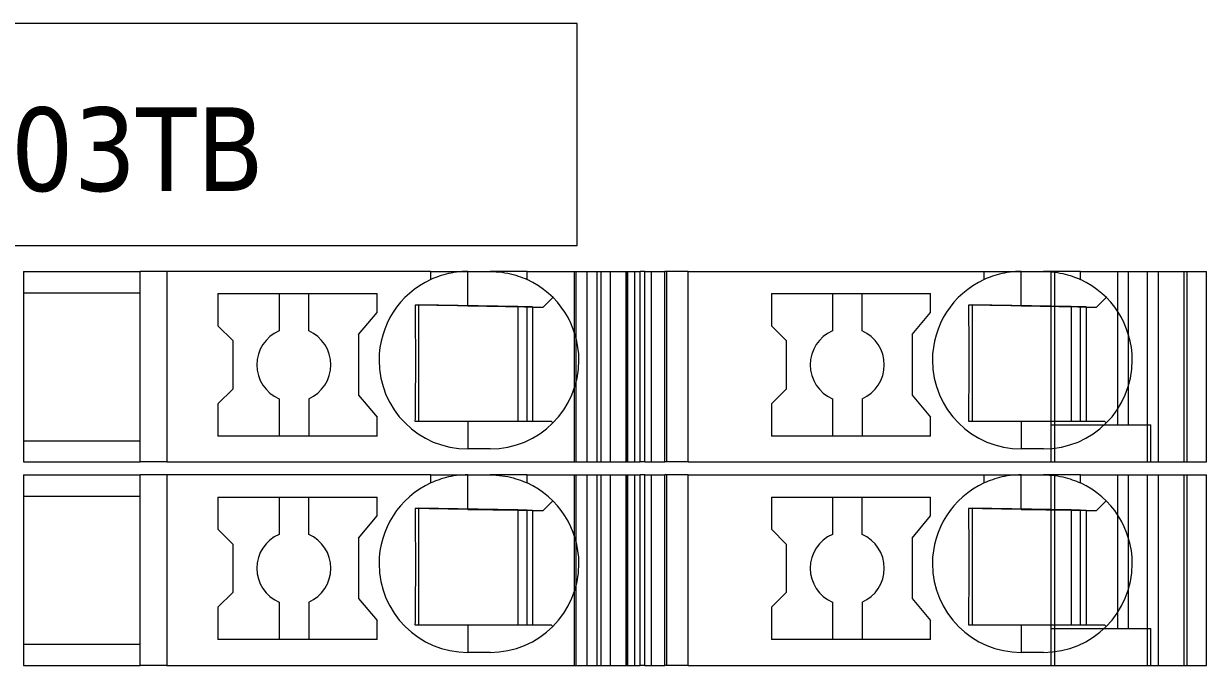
# Model space of a CAD drawing. Header units: millimetres. Extents: x 0 to 1680, y 0 to 1188.
# Drawn here: x 910.05 to 942, y 411.85 to 429.2 of the extents above; entities that cross this region are included whole.
import ezdxf
from ezdxf.enums import TextEntityAlignment as Align

# ---------------------------------------------------------------- set-up
doc = ezdxf.new("R2010")
doc.units = ezdxf.units.MM
for name, color, linetype, lineweight in [('EPLAN100', 7, 'Continuous', 13), ('EPLAN108', 5, 'Continuous', 9), ('MAIN-1', 7, 'Continuous', 5), ('MAIN-2', 7, 'Continuous', 5)]:
    doc.layers.add(name, color=color, linetype=linetype, lineweight=lineweight)
doc.styles.add('Tahoma', font='')
doc.styles.get('Tahoma').set_extended_font_data('Tahoma')

msp = doc.modelspace()

# ---------------------------------------------------------------- linework, layer by layer
at = {"layer": 'EPLAN100', "lineweight": 0, "ltscale": 6}
msp.add_lwpolyline([(887, 423.2), (925, 423.2), (925, 429.2), (887, 429.2)], close=True, dxfattribs=at)
at = {"layer": 'MAIN-1'}
for p, q in [((910.05, 422.5), (913.2, 422.5)), ((910.05, 422.5), (910.05, 417.35)), ((913.919, 422.5), (913.2, 422.5)), ((913.2, 417.35), (913.2, 422.5)), ((921.05, 422.5), (913.919, 422.5)), ((913.919, 422.5), (913.919, 417.35)), ((921.05, 422.5), (922.05, 422.5)), ((921.05, 422.282), (921.05, 422.5)), ((921.333, 422.39), (921.272, 422.37)), ((921.397, 422.409), (921.333, 422.39)), ((921.463, 422.427), (921.397, 422.409)), ((921.531, 422.443), (921.463, 422.427)), ((921.601, 422.458), (921.531, 422.443)), ((921.673, 422.47), (921.601, 422.458)), ((921.746, 422.481), (921.673, 422.47)), ((921.821, 422.489), (921.746, 422.481)), ((921.897, 422.495), (921.821, 422.489)), ((921.973, 422.499), (921.897, 422.495)), ((922.05, 422.5), (921.973, 422.499)), ((922.05, 421.568), (922.05, 422.5)), ((922.05, 422.5), (922.65, 422.5)), ((922.65, 422.5), (922.732, 422.499)), ((923.65, 422.5), (922.65, 422.5)), ((922.732, 422.499), (922.814, 422.494)), ((922.814, 422.494), (922.896, 422.487)), ((922.896, 422.487), (922.975, 422.478)), ((922.975, 422.478), (923.053, 422.466)), ((923.053, 422.466), (923.13, 422.452)), ((923.13, 422.452), (923.204, 422.435)), ((923.204, 422.435), (923.275, 422.417)), ((923.275, 422.417), (923.345, 422.397)), ((923.345, 422.397), (923.411, 422.376)), ((923.65, 422.5), (926.704, 422.5)), ((923.65, 422.282), (923.65, 422.5)), ((926.832, 422.5), (926.704, 422.5)), ((926.704, 417.35), (926.704, 422.5)), ((926.832, 422.5), (927.367, 422.5)), ((926.832, 417.35), (926.832, 422.5)), ((928, 422.5), (927.367, 422.5)), ((927.367, 417.35), (927.367, 422.5)), ((928, 422.5), (936, 422.5)), ((928, 417.35), (928, 422.5)), ((936, 422.5), (937, 422.5)), ((936, 422.282), (936, 422.5)), ((936.283, 422.39), (936.222, 422.37)), ((936.347, 422.409), (936.283, 422.39)), ((936.413, 422.427), (936.347, 422.409)), ((936.481, 422.443), (936.413, 422.427)), ((936.551, 422.458), (936.481, 422.443)), ((936.622, 422.47), (936.551, 422.458)), ((936.696, 422.481), (936.622, 422.47)), ((936.771, 422.489), (936.696, 422.481)), ((936.847, 422.495), (936.771, 422.489)), ((936.923, 422.499), (936.847, 422.495)), ((937, 422.5), (936.923, 422.499)), ((937, 421.568), (937, 422.5)), ((937, 422.5), (937.6, 422.5)), ((937.6, 422.5), (937.677, 422.499)), ((938.6, 422.5), (937.6, 422.5)), ((937.677, 422.499), (937.753, 422.495)), ((937.753, 422.495), (937.829, 422.489)), ((937.829, 422.489), (937.904, 422.481)), ((937.904, 422.481), (937.978, 422.47)), ((937.978, 422.47), (938.049, 422.458)), ((938.049, 422.458), (938.119, 422.443)), ((938.119, 422.443), (938.187, 422.427)), ((938.187, 422.427), (938.253, 422.409)), ((938.253, 422.409), (938.317, 422.39)), ((938.317, 422.39), (938.378, 422.37)), ((938.6, 422.5), (942, 422.5)), ((938.6, 422.282), (938.6, 422.5)), ((942, 417.35), (942, 422.5)), ((921.102, 422.305), (921.05, 422.282)), ((921.156, 422.327), (921.102, 422.305)), ((921.213, 422.349), (921.156, 422.327)), ((921.272, 422.37), (921.213, 422.349)), ((923.411, 422.376), (923.475, 422.354)), ((923.475, 422.354), (923.536, 422.331)), ((923.536, 422.331), (923.594, 422.306)), ((923.594, 422.306), (923.65, 422.282)), ((936.052, 422.305), (936, 422.282)), ((936.106, 422.327), (936.052, 422.305)), ((936.163, 422.349), (936.106, 422.327)), ((936.222, 422.37), (936.163, 422.349)), ((938.378, 422.37), (938.437, 422.349)), ((938.437, 422.349), (938.494, 422.327)), ((938.494, 422.327), (938.548, 422.305)), ((938.548, 422.305), (938.6, 422.282)), ((910.05, 421.925), (913.2, 421.925)), ((915.3, 421.9), (915.3, 421.029)), ((915.3, 421.9), (919.6, 421.9)), ((916.95, 421.9), (916.95, 420.892)), ((917.75, 420.892), (917.75, 421.9)), ((919.6, 421.389), (919.6, 421.9)), ((924.083, 421.533), (924.347, 421.797)), ((930.25, 421.9), (930.25, 421.029)), ((930.25, 421.9), (934.55, 421.9)), ((931.9, 421.9), (931.9, 420.892)), ((932.7, 420.892), (932.7, 421.9)), ((934.55, 421.389), (934.55, 421.9)), ((939.033, 421.533), (939.297, 421.797)), ((920.624, 421.592), (920.625, 421.522)), ((920.685, 421.591), (920.624, 421.592)), ((920.625, 421.522), (920.625, 421.45)), ((920.625, 421.45), (920.626, 421.377)), ((920.746, 421.59), (920.685, 421.591)), ((920.721, 421.591), (920.721, 418.45)), ((920.809, 421.589), (920.746, 421.59)), ((920.873, 421.588), (920.809, 421.589)), ((920.937, 421.587), (920.873, 421.588)), ((921.003, 421.586), (920.937, 421.587)), ((921.071, 421.585), (921.003, 421.586)), ((921.14, 421.584), (921.071, 421.585)), ((921.21, 421.582), (921.14, 421.584)), ((921.283, 421.581), (921.21, 421.582)), ((921.358, 421.58), (921.283, 421.581)), ((921.435, 421.579), (921.358, 421.58)), ((921.514, 421.577), (921.435, 421.579)), ((921.597, 421.576), (921.514, 421.577)), ((921.682, 421.575), (921.597, 421.576)), ((921.771, 421.573), (921.682, 421.575)), ((921.862, 421.571), (921.771, 421.573)), ((921.955, 421.57), (921.862, 421.571)), ((922.05, 421.568), (921.955, 421.57)), ((922.05, 421.568), (924.083, 421.533)), ((923.4, 421.545), (923.4, 418.45)), ((923.65, 418.45), (923.65, 421.54)), ((923.8, 421.538), (923.8, 418.45)), ((935.574, 421.592), (935.574, 421.522)), ((935.635, 421.591), (935.574, 421.592)), ((935.574, 421.522), (935.575, 421.45)), ((935.575, 421.45), (935.576, 421.377)), ((935.696, 421.59), (935.635, 421.591)), ((935.671, 421.591), (935.671, 418.45)), ((935.759, 421.589), (935.696, 421.59)), ((935.822, 421.588), (935.759, 421.589)), ((935.887, 421.587), (935.822, 421.588)), ((935.953, 421.586), (935.887, 421.587)), ((936.021, 421.585), (935.953, 421.586)), ((936.09, 421.584), (936.021, 421.585)), ((936.16, 421.582), (936.09, 421.584)), ((936.233, 421.581), (936.16, 421.582)), ((936.307, 421.58), (936.233, 421.581)), ((936.385, 421.579), (936.307, 421.58)), ((936.464, 421.577), (936.385, 421.579)), ((936.547, 421.576), (936.464, 421.577)), ((936.632, 421.575), (936.547, 421.576)), ((936.72, 421.573), (936.632, 421.575)), ((936.812, 421.571), (936.72, 421.573)), ((936.905, 421.57), (936.812, 421.571)), ((937, 421.568), (936.905, 421.57)), ((937, 421.568), (939.033, 421.533)), ((938.35, 421.545), (938.35, 418.45)), ((938.6, 418.45), (938.6, 421.54)), ((938.75, 421.538), (938.75, 418.45)), ((919.1, 420.793), (919.6, 421.389)), ((920.626, 421.377), (920.627, 421.303)), ((920.627, 421.303), (920.628, 421.227)), ((920.628, 421.227), (920.628, 421.149)), ((920.628, 421.149), (920.629, 421.07)), ((934.05, 420.793), (934.55, 421.389)), ((935.576, 421.377), (935.577, 421.303)), ((935.577, 421.303), (935.577, 421.227)), ((935.577, 421.227), (935.578, 421.149)), ((935.578, 421.149), (935.579, 421.07)), ((915.7, 420.629), (915.3, 421.029)), ((919.1, 420.793), (919.1, 419.157)), ((920.629, 421.07), (920.63, 420.988)), ((920.63, 420.988), (920.63, 420.904)), ((920.63, 420.904), (920.631, 420.817)), ((920.631, 420.817), (920.631, 420.726)), ((930.65, 420.629), (930.25, 421.029)), ((934.05, 420.793), (934.05, 419.157)), ((935.579, 421.07), (935.58, 420.988)), ((935.58, 420.988), (935.58, 420.904)), ((935.58, 420.904), (935.581, 420.817)), ((935.581, 420.817), (935.581, 420.726)), ((915.7, 420.629), (915.7, 419.321)), ((920.631, 420.726), (920.632, 420.632)), ((920.632, 420.632), (920.633, 420.534)), ((920.633, 420.534), (920.633, 420.431)), ((930.65, 420.629), (930.65, 419.321)), ((935.581, 420.726), (935.582, 420.632)), ((935.582, 420.632), (935.582, 420.534)), ((935.582, 420.534), (935.583, 420.431)), ((920.633, 420.431), (920.633, 420.324)), ((920.633, 420.324), (920.633, 420.213)), ((920.633, 420.213), (920.634, 420.1)), ((935.583, 420.431), (935.583, 420.324)), ((935.583, 420.324), (935.583, 420.213)), ((935.583, 420.213), (935.583, 420.1)), ((920.634, 420.1), (920.633, 419.979)), ((920.633, 419.979), (920.633, 419.861)), ((920.633, 419.861), (920.633, 419.747)), ((935.583, 420.1), (935.583, 419.979)), ((935.583, 419.979), (935.583, 419.861)), ((935.583, 419.861), (935.583, 419.747)), ((920.632, 419.534), (920.631, 419.434)), ((920.633, 419.747), (920.632, 419.638)), ((920.632, 419.638), (920.632, 419.534)), ((935.582, 419.534), (935.581, 419.434)), ((935.583, 419.747), (935.582, 419.638)), ((935.582, 419.638), (935.582, 419.534)), ((915.7, 419.321), (915.3, 418.921)), ((920.63, 419.248), (920.629, 419.159)), ((920.631, 419.339), (920.63, 419.248)), ((920.631, 419.434), (920.631, 419.339)), ((930.65, 419.321), (930.25, 418.921)), ((935.58, 419.248), (935.579, 419.159)), ((935.581, 419.339), (935.58, 419.248)), ((935.581, 419.434), (935.581, 419.339)), ((915.3, 418.921), (915.3, 418.05)), ((916.95, 419.058), (916.95, 418.05)), ((917.75, 419.058), (917.75, 418.05)), ((919.1, 419.157), (919.6, 418.561)), ((920.627, 418.908), (920.626, 418.829)), ((920.628, 418.99), (920.627, 418.908)), ((920.629, 419.159), (920.628, 419.073)), ((920.628, 419.073), (920.628, 418.99)), ((930.25, 418.921), (930.25, 418.05)), ((931.9, 419.058), (931.9, 418.05)), ((932.7, 419.058), (932.7, 418.05)), ((934.05, 419.157), (934.55, 418.561)), ((935.577, 418.908), (935.576, 418.829)), ((935.578, 418.99), (935.577, 418.908)), ((935.579, 419.159), (935.578, 419.073)), ((935.578, 419.073), (935.578, 418.99)), ((919.6, 418.05), (919.6, 418.561)), ((920.624, 418.598), (920.623, 418.524)), ((920.625, 418.75), (920.624, 418.674)), ((920.624, 418.674), (920.624, 418.598)), ((920.626, 418.829), (920.625, 418.75)), ((934.55, 418.05), (934.55, 418.561)), ((935.574, 418.598), (935.573, 418.524)), ((935.575, 418.75), (935.574, 418.674)), ((935.574, 418.674), (935.574, 418.598)), ((935.576, 418.829), (935.575, 418.75)), ((920.623, 418.524), (920.622, 418.45)), ((920.622, 418.45), (920.683, 418.45)), ((920.683, 418.45), (920.746, 418.45)), ((920.746, 418.45), (920.809, 418.45)), ((920.809, 418.45), (920.873, 418.45)), ((920.873, 418.45), (920.939, 418.45)), ((920.939, 418.45), (921.005, 418.45)), ((921.005, 418.45), (921.074, 418.45)), ((921.074, 418.45), (921.144, 418.45)), ((921.144, 418.45), (921.215, 418.45)), ((921.215, 418.45), (921.289, 418.45)), ((921.289, 418.45), (921.364, 418.45)), ((921.364, 418.45), (921.442, 418.45)), ((921.442, 418.45), (921.522, 418.45)), ((921.522, 418.45), (921.605, 418.45)), ((921.605, 418.45), (921.69, 418.45)), ((921.69, 418.45), (921.778, 418.45)), ((921.778, 418.45), (921.867, 418.45)), ((921.867, 418.45), (921.958, 418.45)), ((921.958, 418.45), (922.05, 418.45)), ((922.05, 418.45), (924.3, 418.45)), ((922.05, 418.45), (922.05, 417.7)), ((924.347, 418.403), (924.3, 418.45)), ((935.573, 418.524), (935.572, 418.45)), ((935.572, 418.45), (935.633, 418.45)), ((935.633, 418.45), (935.695, 418.45)), ((935.695, 418.45), (935.759, 418.45)), ((935.759, 418.45), (935.823, 418.45)), ((935.823, 418.45), (935.889, 418.45)), ((935.889, 418.45), (935.955, 418.45)), ((935.955, 418.45), (936.024, 418.45)), ((936.024, 418.45), (936.093, 418.45)), ((936.093, 418.45), (936.165, 418.45)), ((936.165, 418.45), (936.239, 418.45)), ((936.239, 418.45), (936.314, 418.45)), ((936.314, 418.45), (936.392, 418.45)), ((936.392, 418.45), (936.472, 418.45)), ((936.472, 418.45), (936.555, 418.45)), ((936.555, 418.45), (936.64, 418.45)), ((936.64, 418.45), (936.727, 418.45)), ((936.727, 418.45), (936.817, 418.45)), ((936.817, 418.45), (936.908, 418.45)), ((936.908, 418.45), (937, 418.45)), ((937, 418.45), (937, 417.7)), ((937, 418.45), (939.25, 418.45)), ((939.297, 418.403), (939.25, 418.45)), ((910.05, 417.925), (913.2, 417.925)), ((919.6, 418.05), (915.3, 418.05)), ((934.55, 418.05), (930.25, 418.05)), ((922.65, 417.7), (922.05, 417.7)), ((937.6, 417.7), (937, 417.7)), ((910.05, 417.35), (913.2, 417.35)), ((913.919, 417.35), (913.2, 417.35)), ((913.919, 417.35), (926.704, 417.35)), ((925.544, 417.35), (925.544, 417.35)), ((925.65, 417.35), (925.65, 417.35)), ((926.832, 417.35), (926.704, 417.35)), ((926.832, 417.35), (927.367, 417.35)), ((928, 417.35), (927.367, 417.35)), ((928, 417.35), (942, 417.35)), ((940.5, 417.35), (940.5, 417.35)), ((910.05, 417), (913.2, 417)), ((910.05, 417), (910.05, 411.85)), ((913.919, 417), (913.2, 417)), ((913.2, 411.85), (913.2, 417)), ((921.05, 417), (913.919, 417)), ((913.919, 417), (913.919, 411.85)), ((921.05, 417), (922.05, 417)), ((921.05, 416.782), (921.05, 417)), ((921.601, 416.958), (921.531, 416.943)), ((921.673, 416.97), (921.601, 416.958)), ((921.746, 416.981), (921.673, 416.97)), ((921.821, 416.989), (921.746, 416.981)), ((921.897, 416.995), (921.821, 416.989)), ((921.973, 416.999), (921.897, 416.995)), ((922.05, 417), (921.973, 416.999)), ((922.05, 416.068), (922.05, 417)), ((922.05, 417), (922.65, 417)), ((922.65, 417), (922.732, 416.999)), ((923.65, 417), (922.65, 417)), ((922.732, 416.999), (922.814, 416.994)), ((922.814, 416.994), (922.896, 416.987)), ((922.896, 416.987), (922.975, 416.978)), ((922.975, 416.978), (923.053, 416.966)), ((923.053, 416.966), (923.13, 416.952)), ((923.13, 416.952), (923.204, 416.935)), ((923.65, 417), (926.704, 417)), ((923.65, 416.782), (923.65, 417)), ((926.832, 417), (926.704, 417)), ((926.704, 411.85), (926.704, 417)), ((926.832, 417), (927.367, 417)), ((926.832, 411.85), (926.832, 417)), ((928, 417), (927.367, 417)), ((927.367, 411.85), (927.367, 417)), ((928, 417), (936, 417)), ((928, 411.85), (928, 417)), ((936, 417), (937, 417)), ((936, 416.782), (936, 417)), ((936.551, 416.958), (936.481, 416.943)), ((936.622, 416.97), (936.551, 416.958)), ((936.696, 416.981), (936.622, 416.97)), ((936.771, 416.989), (936.696, 416.981)), ((936.847, 416.995), (936.771, 416.989)), ((936.923, 416.999), (936.847, 416.995)), ((937, 417), (936.923, 416.999)), ((937, 416.068), (937, 417)), ((937, 417), (937.6, 417)), ((937.6, 417), (937.677, 416.999)), ((938.6, 417), (937.6, 417)), ((937.677, 416.999), (937.753, 416.995)), ((937.753, 416.995), (937.829, 416.989)), ((937.829, 416.989), (937.904, 416.981)), ((937.904, 416.981), (937.978, 416.97)), ((937.978, 416.97), (938.049, 416.958)), ((938.049, 416.958), (938.119, 416.943)), ((938.6, 417), (942, 417)), ((938.6, 416.782), (938.6, 417)), ((942, 411.85), (942, 417)), ((921.102, 416.805), (921.05, 416.782)), ((921.156, 416.827), (921.102, 416.805)), ((921.213, 416.849), (921.156, 416.827)), ((921.272, 416.87), (921.213, 416.849)), ((921.333, 416.89), (921.272, 416.87)), ((921.397, 416.909), (921.333, 416.89)), ((921.463, 416.927), (921.397, 416.909)), ((921.531, 416.943), (921.463, 416.927)), ((923.204, 416.935), (923.275, 416.917)), ((923.275, 416.917), (923.345, 416.897)), ((923.345, 416.897), (923.411, 416.876)), ((923.411, 416.876), (923.475, 416.854)), ((923.475, 416.854), (923.536, 416.831)), ((923.536, 416.831), (923.594, 416.806)), ((923.594, 416.806), (923.65, 416.782)), ((936.052, 416.805), (936, 416.782)), ((936.106, 416.827), (936.052, 416.805)), ((936.163, 416.849), (936.106, 416.827)), ((936.222, 416.87), (936.163, 416.849)), ((936.283, 416.89), (936.222, 416.87)), ((936.347, 416.909), (936.283, 416.89)), ((936.413, 416.927), (936.347, 416.909)), ((936.481, 416.943), (936.413, 416.927)), ((938.119, 416.943), (938.187, 416.927)), ((938.187, 416.927), (938.253, 416.909)), ((938.253, 416.909), (938.317, 416.89)), ((938.317, 416.89), (938.378, 416.87)), ((938.378, 416.87), (938.437, 416.849)), ((938.437, 416.849), (938.494, 416.827)), ((938.494, 416.827), (938.548, 416.805)), ((938.548, 416.805), (938.6, 416.782)), ((910.05, 416.425), (913.2, 416.425)), ((915.3, 416.4), (915.3, 415.529)), ((915.3, 416.4), (919.6, 416.4)), ((916.95, 416.4), (916.95, 415.392)), ((917.75, 415.392), (917.75, 416.4)), ((919.6, 415.889), (919.6, 416.4)), ((930.25, 416.4), (930.25, 415.529)), ((930.25, 416.4), (934.55, 416.4)), ((931.9, 416.4), (931.9, 415.392)), ((932.7, 415.392), (932.7, 416.4)), ((934.55, 415.889), (934.55, 416.4)), ((920.624, 416.092), (920.625, 416.022)), ((920.685, 416.091), (920.624, 416.092)), ((920.625, 416.022), (920.625, 415.95)), ((920.746, 416.09), (920.685, 416.091)), ((920.721, 416.091), (920.721, 412.95)), ((920.809, 416.089), (920.746, 416.09)), ((920.873, 416.088), (920.809, 416.089)), ((920.937, 416.087), (920.873, 416.088)), ((921.003, 416.086), (920.937, 416.087)), ((921.071, 416.085), (921.003, 416.086)), ((921.14, 416.084), (921.071, 416.085)), ((921.21, 416.082), (921.14, 416.084)), ((921.283, 416.081), (921.21, 416.082)), ((921.358, 416.08), (921.283, 416.081)), ((921.435, 416.079), (921.358, 416.08)), ((921.514, 416.077), (921.435, 416.079)), ((921.597, 416.076), (921.514, 416.077)), ((921.682, 416.075), (921.597, 416.076)), ((921.771, 416.073), (921.682, 416.075)), ((921.862, 416.071), (921.771, 416.073)), ((921.955, 416.07), (921.862, 416.071)), ((922.05, 416.068), (921.955, 416.07)), ((922.05, 416.068), (924.083, 416.033)), ((923.4, 416.045), (923.4, 412.95)), ((923.65, 412.95), (923.65, 416.04)), ((923.8, 416.038), (923.8, 412.95)), ((924.083, 416.033), (924.347, 416.297)), ((935.574, 416.092), (935.574, 416.022)), ((935.635, 416.091), (935.574, 416.092)), ((935.574, 416.022), (935.575, 415.95)), ((935.696, 416.09), (935.635, 416.091)), ((935.671, 416.091), (935.671, 412.95)), ((935.759, 416.089), (935.696, 416.09)), ((935.822, 416.088), (935.759, 416.089)), ((935.887, 416.087), (935.822, 416.088)), ((935.953, 416.086), (935.887, 416.087)), ((936.021, 416.085), (935.953, 416.086)), ((936.09, 416.084), (936.021, 416.085)), ((936.16, 416.082), (936.09, 416.084)), ((936.233, 416.081), (936.16, 416.082)), ((936.307, 416.08), (936.233, 416.081)), ((936.385, 416.079), (936.307, 416.08)), ((936.464, 416.077), (936.385, 416.079)), ((936.547, 416.076), (936.464, 416.077)), ((936.632, 416.075), (936.547, 416.076)), ((936.72, 416.073), (936.632, 416.075)), ((936.812, 416.071), (936.72, 416.073)), ((936.905, 416.07), (936.812, 416.071)), ((937, 416.068), (936.905, 416.07)), ((937, 416.068), (939.033, 416.033)), ((938.35, 416.045), (938.35, 412.95)), ((938.6, 412.95), (938.6, 416.04)), ((938.75, 416.038), (938.75, 412.95)), ((939.033, 416.033), (939.297, 416.297)), ((919.1, 415.293), (919.6, 415.889)), ((920.625, 415.95), (920.626, 415.877)), ((920.626, 415.877), (920.627, 415.803)), ((920.627, 415.803), (920.628, 415.727)), ((920.628, 415.727), (920.628, 415.649)), ((934.05, 415.293), (934.55, 415.889)), ((935.575, 415.95), (935.576, 415.877)), ((935.576, 415.877), (935.577, 415.803)), ((935.577, 415.803), (935.577, 415.727)), ((935.577, 415.727), (935.578, 415.649)), ((915.7, 415.129), (915.3, 415.529)), ((920.628, 415.649), (920.629, 415.57)), ((920.629, 415.57), (920.63, 415.488)), ((920.63, 415.488), (920.63, 415.404)), ((920.63, 415.404), (920.631, 415.317)), ((930.65, 415.129), (930.25, 415.529)), ((935.578, 415.649), (935.579, 415.57)), ((935.579, 415.57), (935.58, 415.488)), ((935.58, 415.488), (935.58, 415.404)), ((935.58, 415.404), (935.581, 415.317)), ((915.7, 415.129), (915.7, 413.821)), ((919.1, 415.293), (919.1, 413.657)), ((920.631, 415.317), (920.631, 415.226)), ((920.631, 415.226), (920.632, 415.132)), ((920.632, 415.132), (920.633, 415.034)), ((920.633, 415.034), (920.633, 414.931)), ((930.65, 415.129), (930.65, 413.821)), ((934.05, 415.293), (934.05, 413.657)), ((935.581, 415.317), (935.581, 415.226)), ((935.581, 415.226), (935.582, 415.132)), ((935.582, 415.132), (935.582, 415.034)), ((935.582, 415.034), (935.583, 414.931)), ((920.633, 414.931), (920.633, 414.824)), ((920.633, 414.824), (920.633, 414.713)), ((920.633, 414.713), (920.634, 414.6)), ((935.583, 414.931), (935.583, 414.824)), ((935.583, 414.824), (935.583, 414.713)), ((935.583, 414.713), (935.583, 414.6)), ((920.634, 414.6), (920.633, 414.479)), ((920.633, 414.479), (920.633, 414.361)), ((935.583, 414.6), (935.583, 414.479)), ((935.583, 414.479), (935.583, 414.361)), ((920.633, 414.247), (920.632, 414.138)), ((920.632, 414.138), (920.632, 414.034)), ((920.633, 414.361), (920.633, 414.247)), ((935.583, 414.247), (935.582, 414.138)), ((935.582, 414.138), (935.582, 414.034)), ((935.583, 414.361), (935.583, 414.247)), ((915.7, 413.821), (915.3, 413.421)), ((920.631, 413.839), (920.63, 413.748)), ((920.632, 414.034), (920.631, 413.934)), ((920.631, 413.934), (920.631, 413.839)), ((930.65, 413.821), (930.25, 413.421)), ((935.581, 413.839), (935.58, 413.748)), ((935.582, 414.034), (935.581, 413.934)), ((935.581, 413.934), (935.581, 413.839)), ((916.95, 413.558), (916.95, 412.55)), ((917.75, 413.558), (917.75, 412.55)), ((919.1, 413.657), (919.6, 413.061)), ((920.628, 413.49), (920.627, 413.408)), ((920.629, 413.659), (920.628, 413.573)), ((920.628, 413.573), (920.628, 413.49)), ((920.63, 413.748), (920.629, 413.659)), ((931.9, 413.558), (931.9, 412.55)), ((932.7, 413.558), (932.7, 412.55)), ((934.05, 413.657), (934.55, 413.061)), ((935.578, 413.49), (935.577, 413.408)), ((935.579, 413.659), (935.578, 413.573)), ((935.578, 413.573), (935.578, 413.49)), ((935.58, 413.748), (935.579, 413.659)), ((915.3, 413.421), (915.3, 412.55)), ((920.625, 413.25), (920.624, 413.174)), ((920.624, 413.174), (920.624, 413.098)), ((920.626, 413.329), (920.625, 413.25)), ((920.627, 413.408), (920.626, 413.329)), ((930.25, 413.421), (930.25, 412.55)), ((935.575, 413.25), (935.574, 413.174)), ((935.574, 413.174), (935.574, 413.098)), ((935.576, 413.329), (935.575, 413.25)), ((935.577, 413.408), (935.576, 413.329)), ((919.6, 412.55), (919.6, 413.061)), ((920.623, 413.024), (920.622, 412.95)), ((920.622, 412.95), (920.683, 412.95)), ((920.624, 413.098), (920.623, 413.024)), ((920.683, 412.95), (920.746, 412.95)), ((920.746, 412.95), (920.809, 412.95)), ((920.809, 412.95), (920.873, 412.95)), ((920.873, 412.95), (920.939, 412.95)), ((920.939, 412.95), (921.005, 412.95)), ((921.005, 412.95), (921.074, 412.95)), ((921.074, 412.95), (921.144, 412.95)), ((921.144, 412.95), (921.215, 412.95)), ((921.215, 412.95), (921.289, 412.95)), ((921.289, 412.95), (921.364, 412.95)), ((921.364, 412.95), (921.442, 412.95)), ((921.442, 412.95), (921.522, 412.95)), ((921.522, 412.95), (921.605, 412.95)), ((921.605, 412.95), (921.69, 412.95)), ((921.69, 412.95), (921.778, 412.95)), ((921.778, 412.95), (921.867, 412.95)), ((921.867, 412.95), (921.958, 412.95)), ((921.958, 412.95), (922.05, 412.95)), ((922.05, 412.95), (924.3, 412.95)), ((922.05, 412.95), (922.05, 412.2)), ((924.347, 412.903), (924.3, 412.95)), ((934.55, 412.55), (934.55, 413.061)), ((935.573, 413.024), (935.572, 412.95)), ((935.572, 412.95), (935.633, 412.95)), ((935.574, 413.098), (935.573, 413.024)), ((935.633, 412.95), (935.695, 412.95)), ((935.695, 412.95), (935.759, 412.95)), ((935.759, 412.95), (935.823, 412.95)), ((935.823, 412.95), (935.889, 412.95)), ((935.889, 412.95), (935.955, 412.95)), ((935.955, 412.95), (936.024, 412.95)), ((936.024, 412.95), (936.093, 412.95)), ((936.093, 412.95), (936.165, 412.95)), ((936.165, 412.95), (936.239, 412.95)), ((936.239, 412.95), (936.314, 412.95)), ((936.314, 412.95), (936.392, 412.95)), ((936.392, 412.95), (936.472, 412.95)), ((936.472, 412.95), (936.555, 412.95)), ((936.555, 412.95), (936.64, 412.95)), ((936.64, 412.95), (936.727, 412.95)), ((936.727, 412.95), (936.817, 412.95)), ((936.817, 412.95), (936.908, 412.95)), ((936.908, 412.95), (937, 412.95)), ((937, 412.95), (937, 412.2)), ((937, 412.95), (939.25, 412.95)), ((939.297, 412.903), (939.25, 412.95)), ((919.6, 412.55), (915.3, 412.55)), ((934.55, 412.55), (930.25, 412.55)), ((910.05, 412.425), (913.2, 412.425)), ((922.65, 412.2), (922.05, 412.2)), ((937.6, 412.2), (937, 412.2)), ((910.05, 411.85), (913.2, 411.85)), ((913.919, 411.85), (913.2, 411.85)), ((913.919, 411.85), (926.704, 411.85)), ((925.544, 411.85), (925.544, 411.85)), ((925.65, 411.85), (925.65, 411.85)), ((926.832, 411.85), (926.704, 411.85)), ((926.832, 411.85), (927.367, 411.85)), ((928, 411.85), (927.367, 411.85)), ((928, 411.85), (942, 411.85)), ((940.5, 411.85), (940.5, 411.85))]:
    msp.add_line(p, q, dxfattribs=at)
for centre, radius, start, end in [((922.05, 420.1), 2.4, 114.6244, 180), ((922.65, 420.1), 2.4, 0, 65.3756), ((937, 420.1), 2.4, 114.6244, 180), ((937.6, 420.1), 2.4, 0, 65.3756), ((917.35, 419.975), 1, 113.5782, 180), ((917.35, 419.975), 1, 0, 66.4218), ((932.3, 419.975), 1, 113.5782, 180), ((932.3, 419.975), 1, 0, 66.4218), ((917.35, 419.975), 1, 180, 246.4218), ((917.35, 419.975), 1, 293.5782, 0), ((922.05, 420.1), 2.4, 180, 270), ((922.65, 420.1), 2.4, 270, 0), ((932.3, 419.975), 1, 180, 246.4218), ((932.3, 419.975), 1, 293.5782, 0), ((937, 420.1), 2.4, 180, 270), ((937.6, 420.1), 2.4, 270, 0), ((922.05, 414.6), 2.4, 114.6244, 180), ((922.65, 414.6), 2.4, 0, 65.3756), ((937, 414.6), 2.4, 114.6244, 180), ((937.6, 414.6), 2.4, 0, 65.3756), ((917.35, 414.475), 1, 113.5782, 180), ((917.35, 414.475), 1, 0, 66.4218), ((932.3, 414.475), 1, 113.5782, 180), ((932.3, 414.475), 1, 0, 66.4218), ((917.35, 414.475), 1, 180, 246.4218), ((917.35, 414.475), 1, 293.5782, 0), ((922.05, 414.6), 2.4, 180, 270), ((922.65, 414.6), 2.4, 270, 0), ((932.3, 414.475), 1, 180, 246.4218), ((932.3, 414.475), 1, 293.5782, 0), ((937, 414.6), 2.4, 180, 270), ((937.6, 414.6), 2.4, 270, 0)]:
    msp.add_arc(centre, radius, start, end, dxfattribs=at)
at = {"layer": 'MAIN-2'}
for p, q in [((924.931, 417.35), (924.931, 422.5)), ((924.971, 422.5), (924.971, 417.35)), ((925.262, 422.5), (925.262, 417.35)), ((925.544, 417.35), (925.544, 422.5)), ((925.65, 417.35), (925.65, 422.5)), ((925.891, 422.5), (925.891, 417.35)), ((926.316, 422.5), (926.316, 417.35)), ((926.361, 422.5), (926.361, 417.35)), ((926.363, 417.35), (926.363, 422.5)), ((926.55, 422.5), (926.55, 417.35)), ((927.008, 417.35), (927.008, 422.5)), ((927.414, 422.5), (927.414, 417.35)), ((937.8, 422.5), (937.8, 417.35)), ((937.898, 422.5), (937.898, 417.35)), ((939.6, 422.5), (939.6, 418.35)), ((939.9, 418.35), (939.9, 422.5)), ((940.4, 422.5), (940.4, 417.35)), ((940.709, 417.35), (940.709, 422.5)), ((941.4, 417.35), (941.4, 422.5)), ((941.47, 422.5), (941.47, 417.35)), ((920.721, 421.6), (920.624, 421.592)), ((920.721, 421.6), (920.721, 421.591)), ((923.4, 421.553), (920.721, 421.6)), ((923.4, 421.548), (923.4, 421.553)), ((923.65, 421.543), (923.4, 421.548)), ((923.4, 421.548), (923.4, 421.545)), ((923.65, 421.543), (923.65, 421.542)), ((923.8, 421.539), (923.65, 421.542)), ((923.65, 421.54), (923.65, 421.542)), ((923.8, 421.538), (923.8, 421.539)), ((923.8, 421.538), (924.083, 421.533)), ((923.8, 421.538), (923.8, 421.538)), ((935.671, 421.6), (935.574, 421.592)), ((935.671, 421.6), (935.671, 421.591)), ((938.35, 421.553), (935.671, 421.6)), ((938.35, 421.548), (938.35, 421.553)), ((938.6, 421.543), (938.35, 421.548)), ((938.35, 421.548), (938.35, 421.545)), ((938.6, 421.543), (938.6, 421.542)), ((938.75, 421.539), (938.6, 421.542)), ((938.6, 421.54), (938.6, 421.542)), ((938.75, 421.538), (938.75, 421.539)), ((938.75, 421.538), (939.033, 421.533)), ((938.75, 421.538), (938.75, 421.538)), ((923.4, 418.45), (923.4, 418.45)), ((923.65, 418.45), (923.65, 418.45)), ((924.347, 418.403), (924.347, 418.403)), ((937.8, 418.35), (940.5, 418.35)), ((938.35, 418.45), (938.35, 418.45)), ((938.6, 418.45), (938.6, 418.45)), ((939.297, 418.403), (939.297, 418.403)), ((940.5, 417.35), (940.5, 418.35)), ((924.931, 411.85), (924.931, 417)), ((924.971, 417), (924.971, 411.85)), ((925.262, 417), (925.262, 411.85)), ((925.544, 411.85), (925.544, 417)), ((925.65, 411.85), (925.65, 417)), ((925.891, 417), (925.891, 411.85)), ((926.316, 417), (926.316, 411.85)), ((926.361, 417), (926.361, 411.85)), ((926.363, 411.85), (926.363, 417)), ((926.55, 417), (926.55, 411.85)), ((927.008, 411.85), (927.008, 417)), ((927.414, 417), (927.414, 411.85)), ((937.8, 417), (937.8, 411.85)), ((937.898, 417), (937.898, 411.85)), ((939.6, 417), (939.6, 412.85)), ((939.9, 412.85), (939.9, 417)), ((940.4, 417), (940.4, 411.85)), ((940.709, 411.85), (940.709, 417)), ((941.4, 411.85), (941.4, 417)), ((941.47, 417), (941.47, 411.85)), ((920.721, 416.1), (920.624, 416.092)), ((920.721, 416.1), (920.721, 416.091)), ((923.4, 416.053), (920.721, 416.1)), ((923.4, 416.048), (923.4, 416.053)), ((923.65, 416.043), (923.4, 416.048)), ((923.4, 416.048), (923.4, 416.045)), ((923.65, 416.043), (923.65, 416.042)), ((923.8, 416.039), (923.65, 416.042)), ((923.65, 416.04), (923.65, 416.042)), ((923.8, 416.038), (923.8, 416.039)), ((923.8, 416.038), (924.083, 416.033)), ((923.8, 416.038), (923.8, 416.038)), ((935.671, 416.1), (935.574, 416.092)), ((935.671, 416.1), (935.671, 416.091)), ((938.35, 416.053), (935.671, 416.1)), ((938.35, 416.048), (938.35, 416.053)), ((938.6, 416.043), (938.35, 416.048)), ((938.35, 416.048), (938.35, 416.045)), ((938.6, 416.043), (938.6, 416.042)), ((938.75, 416.039), (938.6, 416.042)), ((938.6, 416.04), (938.6, 416.042)), ((938.75, 416.038), (938.75, 416.039)), ((938.75, 416.038), (939.033, 416.033)), ((938.75, 416.038), (938.75, 416.038)), ((923.4, 412.95), (923.4, 412.95)), ((923.65, 412.95), (923.65, 412.95)), ((924.347, 412.903), (924.347, 412.903)), ((937.8, 412.85), (940.5, 412.85)), ((938.35, 412.95), (938.35, 412.95)), ((938.6, 412.95), (938.6, 412.95)), ((939.297, 412.903), (939.297, 412.903)), ((940.5, 411.85), (940.5, 412.85))]:
    msp.add_line(p, q, dxfattribs=at)

# ---------------------------------------------------------------- texts
at = {"layer": 'EPLAN108', "color": 5, "style": 'Tahoma'}
msp.add_text('IS-JB-603TB', height=2.2575, dxfattribs=at).set_placement((901, 424), align=Align.BOTTOM_LEFT)

doc.saveas('drawing.dxf')
